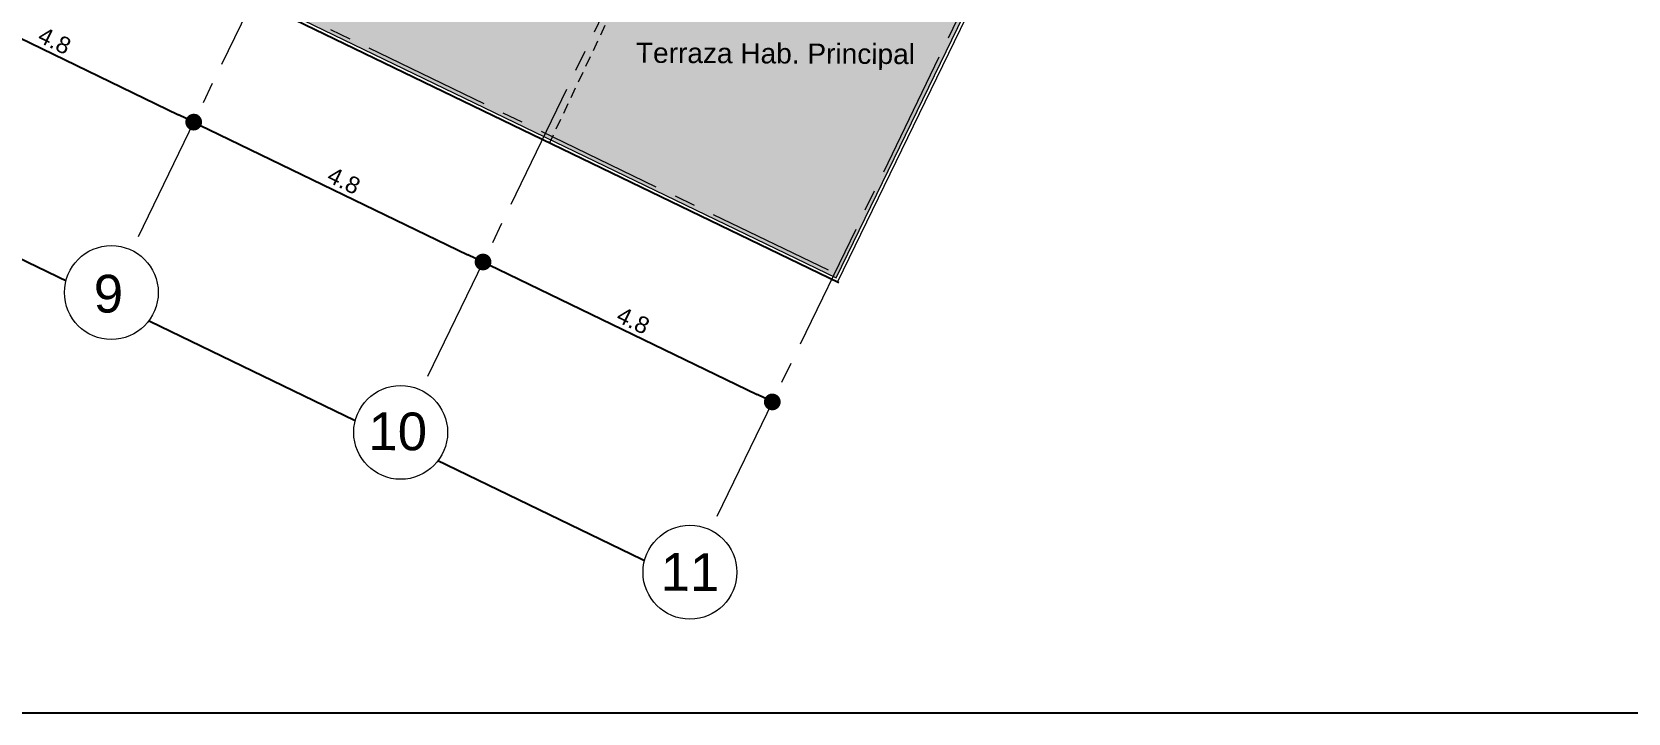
# Model space of a CAD drawing. Header units: metres. Extents: x -466 to 1322, y -1072 to 50.
# Drawn here: x 836.74 to 860.59, y -225.14 to -214.97 of the extents above; entities that cross this region are included whole.
import ezdxf

# ---------------------------------------------------------------- set-up
doc = ezdxf.new("R2010")
doc.units = ezdxf.units.M
doc.set_wipeout_variables(frame=1)
for name, pattern in [('B1 P BAJA$0$HIDDEN', [9.525, 6.35, -3.175]), ('CENTER2', [28.575, 19.05, -3.175, 3.175, -3.175]), ('Hidden 1_16_', [0.002381, 0.001587, -0.00079375])]:
    doc.linetypes.add(name, pattern=pattern)
for name, color, linetype, lineweight in [('A - MURO BAJO', 2, 'Continuous', 0), ('A - PROY', 250, 'B1 P BAJA$0$HIDDEN', 0), ('A - TXT 100 -1', 2, 'Continuous', 0), ('A-COTAS', 41, 'Continuous', 0), ('A-EJES', 61, 'CENTER2', 0), ('A-MURO INT', 4, 'Continuous', 0)]:
    doc.layers.add(name, color=color, linetype=linetype, lineweight=lineweight)
doc.layers.add('AKU_Poligono', color=1, linetype='Continuous')
doc.layers.add('Hatch escaleras', color=7, linetype='Continuous', lineweight=0, true_color=0x78372d)
doc.layers.add('Hatch Exterior', color=7, linetype='Continuous', lineweight=0, true_color=0xa99b89)
doc.styles.get("Standard").update_dxf_attribs({"font": 'arial.ttf'})
doc.styles.add('Style-Arial', font='arial.ttf')
doc.dimstyles.new('ISO-25', dxfattribs={"dimscale": 0.1, "dimtxt": 2.5, "dimasz": 2.5, "dimexe": 1.25, "dimexo": 0.625, "dimtad": 1, "dimdsep": 46, "dimtxsty": 'Standard', "dimblk": 'DOT', "dimcen": 2.5, "dimadec": 0, "dimazin": 0, "dimtfac": 1, "dimtmove": 0, "dimatfit": 3, "dimfxl": 1, "dimarcsym": 0})

# ---------------------------------------------------------------- blocks, each defined once
blk = doc.blocks.new('_Dot')
at = {"color": 0, "linetype": 'ByBlock', "lineweight": -2}
blk.add_line((-0.5, 0), (-1, 0), dxfattribs=at)
at = {"color": 0, "linetype": 'ByBlock', "const_width": 0.5}
blk.add_lwpolyline([(-0.25, 0, 1), (0.25, 0, 1)], format="xyb", close=True, dxfattribs=at)
blk = doc.blocks.new('*D72')
at = {"layer": 'A-COTAS', "color": 0, "lineweight": -2, "transparency": 16777216}
for p, q in [((834.862, -214.18), (834.894, -214.112)), ((835.065, -214.334), (838.936, -216.205)), ((839.183, -216.269), (839.216, -216.202))]:
    blk.add_line(p, q, dxfattribs=at)
at = {"layer": 'Defpoints', "color": 0, "transparency": 16777216}
for p in [(834.834, -214.236), (839.156, -216.325), (839.161, -216.314)]:
    blk.add_point(p, dxfattribs=at)
at = {"layer": 'A-COTAS', "color": 0, "lineweight": -2, "transparency": 16777216, "xscale": 0.25, "yscale": 0.25, "zscale": 0.25}
for p, rotation in [((834.84, -214.225), 154.1983439835457), ((839.161, -216.314), 334.1983439835457)]:
    blk.add_blockref('_Dot', p, dxfattribs=dict(at, rotation=rotation))
at = {"layer": 'A-COTAS', "color": 0, "transparency": 16777216, "insert": (837.083, -215.098), "char_height": 0.25, "attachment_point": 5, "rotation": 334.1983}
blk.add_mtext('4.8', dxfattribs=at)
blk = doc.blocks.new('*D73')
at = {"layer": 'A-COTAS', "color": 0, "lineweight": -2, "transparency": 16777216}
for p, q in [((839.183, -216.269), (839.216, -216.202)), ((839.386, -216.423), (843.258, -218.295)), ((843.456, -218.46), (843.428, -218.516))]:
    blk.add_line(p, q, dxfattribs=at)
at = {"layer": 'Defpoints', "color": 0, "transparency": 16777216}
for p in [(839.156, -216.325), (843.483, -218.403), (843.483, -218.403)]:
    blk.add_point(p, dxfattribs=at)
at = {"layer": 'A-COTAS', "color": 0, "lineweight": -2, "transparency": 16777216, "xscale": 0.25, "yscale": 0.25, "zscale": 0.25}
for p, rotation in [((839.161, -216.314), 154.1983439835457), ((843.483, -218.403), 334.1983439835457)]:
    blk.add_blockref('_Dot', p, dxfattribs=dict(at, rotation=rotation))
at = {"layer": 'A-COTAS', "color": 0, "transparency": 16777216, "insert": (841.405, -217.188), "char_height": 0.25, "attachment_point": 5, "rotation": 334.1983}
blk.add_mtext('4.8', dxfattribs=at)
blk = doc.blocks.new('*D74')
at = {"layer": 'A-COTAS', "color": 0, "lineweight": -2, "transparency": 16777216}
for p, q in [((843.456, -218.46), (843.428, -218.516)), ((843.708, -218.512), (847.579, -220.384)), ((847.777, -220.549), (847.75, -220.605))]:
    blk.add_line(p, q, dxfattribs=at)
at = {"layer": 'Defpoints', "color": 0, "transparency": 16777216}
for p in [(843.483, -218.403), (847.804, -220.493), (847.804, -220.493)]:
    blk.add_point(p, dxfattribs=at)
at = {"layer": 'A-COTAS', "color": 0, "lineweight": -2, "transparency": 16777216, "xscale": 0.25, "yscale": 0.25, "zscale": 0.25}
for p, rotation in [((843.483, -218.403), 154.1983439835457), ((847.804, -220.493), 334.1983439835457)]:
    blk.add_blockref('_Dot', p, dxfattribs=dict(at, rotation=rotation))
at = {"layer": 'A-COTAS', "color": 0, "transparency": 16777216, "insert": (845.726, -219.277), "char_height": 0.25, "attachment_point": 5, "rotation": 334.1983}
blk.add_mtext('4.8', dxfattribs=at)

msp = doc.modelspace()

# ---------------------------------------------------------------- hatches: boundary and pattern name
at = {"layer": 'Hatch Exterior', "transparency": 33554687}
h = msp.add_hatch(color=256, dxfattribs=at)
h.dxf.hatch_style = 1
h.paths.add_polyline_path([(844.496, -216.579), (845.456, -214.65), (841.094, -212.546), (840.789, -213.177), (836.468, -211.087), (836.592, -210.37), (823.808, -204.189), (822.851, -206.169)])
h = msp.add_hatch(color=256, dxfattribs=at)
h.dxf.hatch_style = 1
h.paths.add_polyline_path([(844.486, -216.574), (848.527, -208.198), (852.823, -210.275), (848.756, -218.638)])

# ---------------------------------------------------------------- linework, layer by layer
at = {"layer": 'A - PROY', "color": 250, "linetype": 'Hidden 1_16_', "ltscale": 100}
msp.add_lwpolyline([(845.415, -214.636), (844.474, -216.625), (835.815, -212.437)], dxfattribs=at)
at = {"layer": 'AKU_Poligono'}
for points in [[(848.796, -218.713), (677.521, -135.91)], [(846.619, -223.215), (677.9, -141.647)]]:
    msp.add_lwpolyline(points, dxfattribs=at)

# ---------------------------------------------------------------- texts
at = {"layer": 'A - TXT 100 -1', "style": 'Style-Arial'}
msp.add_text('Terraza Hab. Principal', height=0.3, rotation=359.7227, dxfattribs=at).set_placement((845.766, -215.427))

# ---------------------------------------------------------------- dimensions: what is measured, and where the dimension line sits
at = {"layer": 'A-COTAS'}
for base, p1, p2, picture, middle in [((839.161, -216.314), (834.834, -214.236), (839.156, -216.325), '*D72', (837.083, -215.098)), ((843.483, -218.403), (839.156, -216.325), (843.483, -218.403), '*D73', (841.405, -217.188)), ((847.804, -220.493), (843.483, -218.403), (847.804, -220.493), '*D74', (845.726, -219.277))]:
    dim = msp.add_linear_dim(base=base, p1=p1, p2=p2, angle=334.1983, dimstyle='ISO-25', override={"dimtmove": 1}, dxfattribs=at)
    dim.commit()
    dim.dimension.update_dxf_attribs({"geometry": picture, "text_midpoint": middle})

# ---------------------------------------------------------------- next in the draw order: wipeouts: each hides what was drawn before it
for points in [[(838.568, -219.151), (838.586, -219.11), (838.6, -219.069), (838.612, -219.026), (838.621, -218.983), (838.628, -218.94), (838.631, -218.896), (838.632, -218.852), (838.63, -218.808), (838.626, -218.764), (838.619, -218.72), (838.609, -218.678), (838.596, -218.635), (838.581, -218.594), (838.563, -218.554), (838.542, -218.515), (838.519, -218.477), (838.494, -218.441), (838.467, -218.406), (838.438, -218.374), (838.406, -218.343), (838.373, -218.314), (838.338, -218.287), (838.301, -218.263), (838.263, -218.241), (838.223, -218.221), (838.183, -218.204), (838.141, -218.19), (838.099, -218.178), (838.056, -218.169), (838.012, -218.162), (837.968, -218.158), (837.924, -218.157), (837.88, -218.159), (837.837, -218.164), (837.793, -218.171), (837.75, -218.181), (837.708, -218.194), (837.667, -218.209), (837.626, -218.227), (837.587, -218.248), (837.55, -218.27), (837.514, -218.295), (837.479, -218.323), (837.446, -218.352), (837.415, -218.384), (837.387, -218.417), (837.36, -218.452), (837.336, -218.489), (837.313, -218.527), (837.294, -218.566), (837.277, -218.607), (837.262, -218.648), (837.25, -218.691), (837.241, -218.734), (837.235, -218.778), (837.231, -218.821), (837.23, -218.865), (837.232, -218.909), (837.236, -218.953), (837.244, -218.997), (837.254, -219.04), (837.267, -219.082), (837.282, -219.123), (837.3, -219.163), (837.32, -219.202), (837.343, -219.24), (837.368, -219.276), (837.395, -219.311), (837.425, -219.344), (837.456, -219.374), (837.49, -219.403), (837.525, -219.43), (837.561, -219.454), (837.599, -219.476), (837.639, -219.496), (837.679, -219.513), (837.721, -219.528), (837.763, -219.539), (837.807, -219.549), (837.85, -219.555), (837.894, -219.559), (837.938, -219.56), (837.982, -219.558), (838.026, -219.553), (838.069, -219.546), (838.112, -219.536), (838.154, -219.523), (838.196, -219.508), (838.236, -219.49), (838.275, -219.47), (838.313, -219.447), (838.349, -219.422), (838.383, -219.394), (838.416, -219.365), (838.447, -219.334), (838.476, -219.3), (838.502, -219.265), (838.527, -219.228), (838.549, -219.19)], [(842.89, -221.24), (842.907, -221.2), (842.922, -221.158), (842.933, -221.116), (842.943, -221.072), (842.949, -221.029), (842.953, -220.985), (842.954, -220.941), (842.952, -220.897), (842.947, -220.853), (842.94, -220.81), (842.93, -220.767), (842.917, -220.725), (842.902, -220.683), (842.884, -220.643), (842.864, -220.604), (842.841, -220.566), (842.816, -220.53), (842.788, -220.496), (842.759, -220.463), (842.728, -220.432), (842.694, -220.403), (842.659, -220.377), (842.623, -220.352), (842.584, -220.33), (842.545, -220.311), (842.504, -220.293), (842.463, -220.279), (842.42, -220.267), (842.377, -220.258), (842.334, -220.251), (842.29, -220.248), (842.246, -220.247), (842.202, -220.249), (842.158, -220.253), (842.115, -220.26), (842.072, -220.27), (842.029, -220.283), (841.988, -220.298), (841.948, -220.316), (841.909, -220.337), (841.871, -220.36), (841.835, -220.385), (841.8, -220.412), (841.768, -220.441), (841.737, -220.473), (841.708, -220.506), (841.681, -220.541), (841.657, -220.578), (841.635, -220.616), (841.615, -220.656), (841.598, -220.696), (841.584, -220.738), (841.572, -220.78), (841.563, -220.823), (841.556, -220.867), (841.553, -220.911), (841.552, -220.955), (841.553, -220.999), (841.558, -221.043), (841.565, -221.086), (841.575, -221.129), (841.588, -221.171), (841.603, -221.212), (841.621, -221.253), (841.642, -221.292), (841.664, -221.329), (841.689, -221.365), (841.717, -221.4), (841.746, -221.433), (841.778, -221.464), (841.811, -221.492), (841.846, -221.519), (841.883, -221.543), (841.921, -221.566), (841.96, -221.585), (842.001, -221.602), (842.043, -221.617), (842.085, -221.629), (842.128, -221.638), (842.172, -221.644), (842.215, -221.648), (842.26, -221.649), (842.304, -221.647), (842.347, -221.643), (842.391, -221.635), (842.434, -221.625), (842.476, -221.613), (842.517, -221.597), (842.557, -221.579), (842.596, -221.559), (842.634, -221.536), (842.67, -221.511), (842.705, -221.484), (842.738, -221.454), (842.768, -221.423), (842.797, -221.389), (842.824, -221.354), (842.848, -221.318), (842.87, -221.28)], [(847.211, -223.329), (847.229, -223.289), (847.243, -223.247), (847.255, -223.205), (847.264, -223.162), (847.271, -223.118), (847.274, -223.074), (847.275, -223.03), (847.273, -222.986), (847.269, -222.942), (847.262, -222.899), (847.251, -222.856), (847.239, -222.814), (847.223, -222.773), (847.206, -222.732), (847.185, -222.693), (847.162, -222.656), (847.137, -222.619), (847.11, -222.585), (847.081, -222.552), (847.049, -222.521), (847.016, -222.492), (846.981, -222.466), (846.944, -222.441), (846.906, -222.419), (846.866, -222.4), (846.826, -222.383), (846.784, -222.368), (846.742, -222.356), (846.699, -222.347), (846.655, -222.341), (846.611, -222.337), (846.567, -222.336), (846.523, -222.338), (846.479, -222.342), (846.436, -222.35), (846.393, -222.36), (846.351, -222.372), (846.31, -222.388), (846.269, -222.406), (846.23, -222.426), (846.193, -222.449), (846.156, -222.474), (846.122, -222.501), (846.089, -222.531), (846.058, -222.562), (846.03, -222.595), (846.003, -222.631), (845.978, -222.667), (845.956, -222.705), (845.937, -222.745), (845.92, -222.785), (845.905, -222.827), (845.893, -222.869), (845.884, -222.912), (845.878, -222.956), (845.874, -223), (845.873, -223.044), (845.875, -223.088), (845.879, -223.132), (845.887, -223.175), (845.897, -223.218), (845.909, -223.26), (845.925, -223.302), (845.943, -223.342), (845.963, -223.381), (845.986, -223.419), (846.011, -223.455), (846.038, -223.489), (846.068, -223.522), (846.099, -223.553), (846.133, -223.582), (846.168, -223.608), (846.204, -223.633), (846.242, -223.655), (846.282, -223.674), (846.322, -223.691), (846.364, -223.706), (846.406, -223.718), (846.449, -223.727), (846.493, -223.734), (846.537, -223.737), (846.581, -223.738), (846.625, -223.736), (846.669, -223.732), (846.712, -223.724), (846.755, -223.714), (846.797, -223.702), (846.839, -223.686), (846.879, -223.669), (846.918, -223.648), (846.956, -223.625), (846.992, -223.6), (847.026, -223.573), (847.059, -223.543), (847.09, -223.512), (847.119, -223.479), (847.145, -223.444), (847.17, -223.407), (847.192, -223.369)]]:
    msp.add_wipeout(points).dxf.layer = 'Hatch escaleras'

# ---------------------------------------------------------------- next in the draw order: linework, layer by layer
msp.add_lwpolyline([(796.905, -162.871), (888.548, -162.871), (888.548, -225.141), (796.905, -225.141)], close=True)
at = {"layer": 'A - MURO BAJO', "ltscale": 0.05}
for points in [[(835.815, -212.438), (848.779, -218.705), (852.887, -210.251), (848.549, -208.153)], [(835.837, -212.392), (848.756, -218.638), (852.82, -210.274), (848.527, -208.198)]]:
    msp.add_lwpolyline(points, dxfattribs=at)
at = {"layer": 'A - TXT 100 -1'}
for centre in [(837.931, -218.859), (842.253, -220.948), (846.574, -223.037)]:
    msp.add_circle(centre, 0.701, dxfattribs=at)
at = {"layer": 'A-EJES', "ltscale": 0.1}
for p, q in [((848.643, -218.527), (804.361, -197.119)), ((844.138, -206.02), (838.247, -218.205)), ((848.459, -208.11), (842.569, -220.294)), ((852.781, -210.199), (846.89, -222.383))]:
    msp.add_line(p, q, dxfattribs=at)
at = {"layer": 'A-MURO INT'}
msp.add_lwpolyline([(848.779, -218.705), (852.887, -210.251), (848.369, -208.066), (845.235, -214.549), (841.094, -212.546), (841.094, -212.546), (823.808, -204.189), (822.851, -206.169)], close=True, dxfattribs=at)

# ---------------------------------------------------------------- next in the draw order: texts
at = {"layer": 'A - TXT 100 -1', "style": 'Style-Arial'}
for s, height, p in [('9', 0.564, (837.667, -219.157)), ('10', 0.5637, (841.77, -221.212)), ('11', 0.5637, (846.136, -223.313))]:
    msp.add_text(s, height=height, rotation=359.7227, dxfattribs=at).set_placement(p)

doc.saveas('drawing.dxf')
